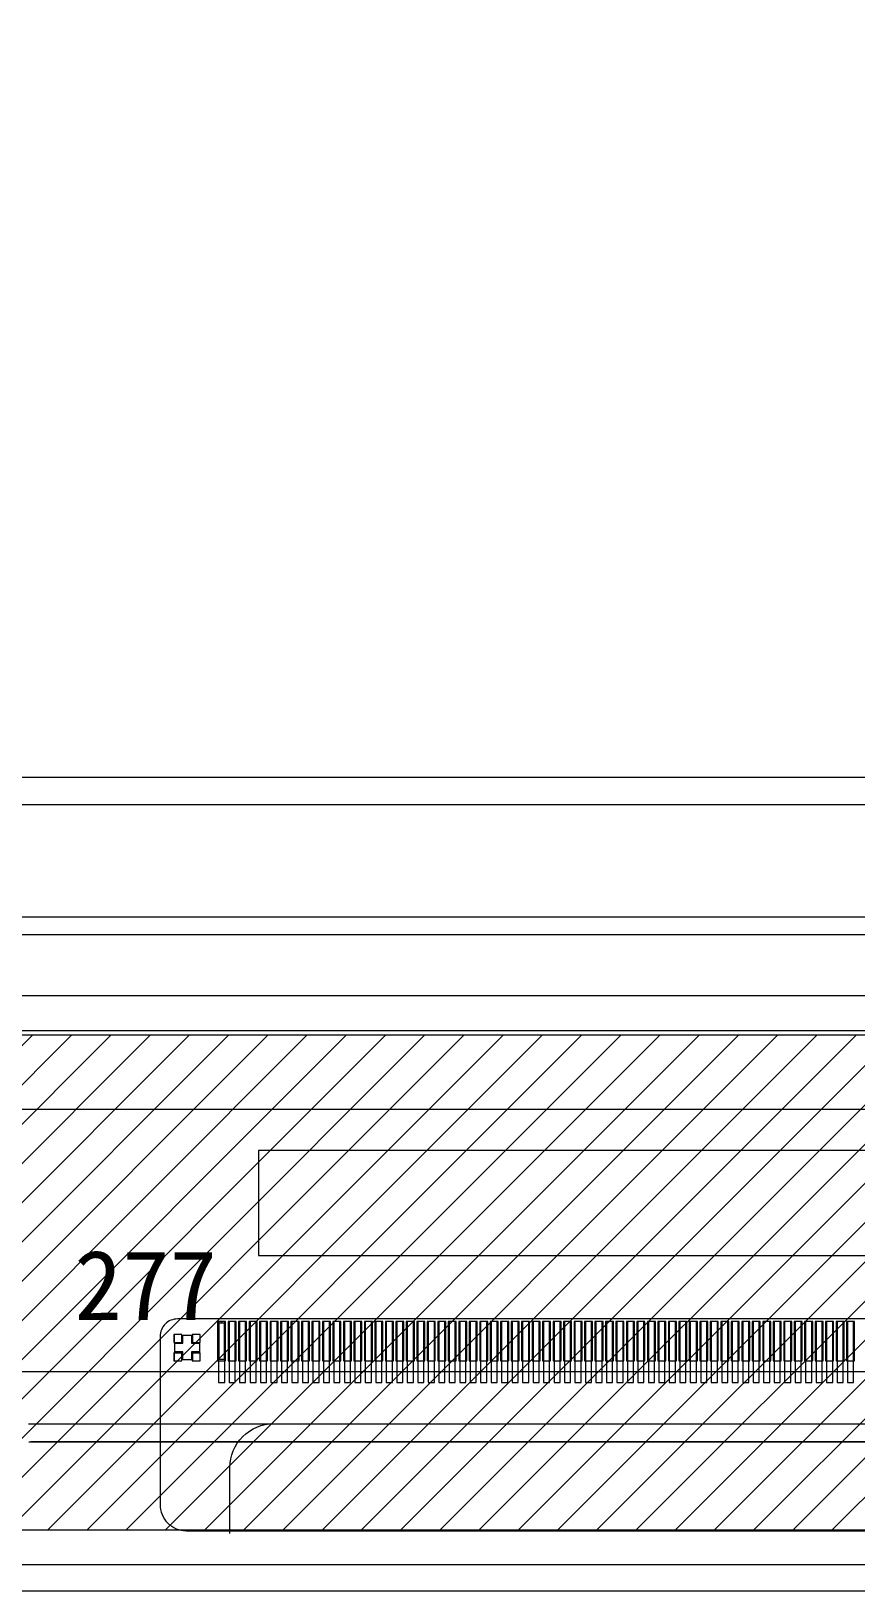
# Model space of a CAD drawing. Header units: millimetres. Extents: x 964 to 1969, y -17351 to -16641.
# Drawn here: x 1336.97 to 1346.41, y -17071.72 to -17053.87 of the extents above; entities that cross this region are included whole.
import ezdxf

# ---------------------------------------------------------------- set-up
doc = ezdxf.new("R2010")
doc.units = ezdxf.units.MM
doc.layers.get('0').update_dxf_attribs({"lineweight": 20})
for name, color, linetype, lineweight in [('aa.drawing', 8, 'Continuous', 100), ('chip_btm.drawing', 9, 'Continuous', 100), ('chip_top.drawing', 3, 'Continuous', 100), ('DIM（标注）', 3, 'Continuous', 9), ('dummy.drawing', 7, 'Continuous', 100), ('epin', 13, 'Continuous', 9), ('GE.drawing', 6, 'Continuous', 100), ('GE_MASK.drawing', 5, 'Continuous', 100), ('L245.P200', 19, 'Continuous', 100), ('胶框', 7, 'Continuous', 18)]:
    doc.layers.add(name, color=color, linetype=linetype, lineweight=lineweight)
doc.styles.add('宋体', font='')
doc.styles.get('宋体').set_extended_font_data('SimSun')

# ---------------------------------------------------------------- blocks, each defined once
blk = doc.blocks.new('afwe322323f')
at = {"color": 7}
blk.add_lwpolyline([(171.81, 1148.744), (171.81, 1049.904), (171.31, 1049.904), (171.31, 1046.904), (171.81, 1046.904), (171.81, 1024.904), (171.31, 1024.904), (171.31, 1021.904), (171.81, 1021.904), (171.81, 1002.904), (171.31, 1002.904), (171.31, 999.904), (171.81, 999.904), (171.81, 977.918), (177.49, 977.918), (177.49, 975.864), (182.49, 975.864), (182.49, 977.918), (187.49, 977.918), (187.49, 975.864), (192.49, 975.864), (192.49, 977.918), (289.29, 977.918)], dxfattribs=at)
blk.add_lwpolyline([(309.47, 1197.894), (172.31, 1197.894), (172.31, 978.618), (309.47, 978.618)], close=True, dxfattribs=at)
at = {"layer": '胶框', "lineweight": 0}
for p, q in [((172.31, 978.618), (309.47, 978.618)), ((222.121, 972.813), (259.66, 972.813))]:
    blk.add_line(p, q, dxfattribs=at)
blk = doc.blocks.new('afww2323f2f')
at = {"color": 6}
for p, q in [((1183.18, 119.591), (1145.811, 119.591)), ((1183.151, 119.391), (1145.841, 119.391))]:
    blk.add_line(p, q, dxfattribs=at)
blk = doc.blocks.new('fwe23232f')
at = {"color": 7}
blk.add_line((1060.969, 233.271), (1196.829, 233.271), dxfattribs=at)
blk = doc.blocks.new('*u919')
at = {"color": 2, "lineweight": 5}
for points in [[(-19.524, 0.098), (-19.524, 0.19), (-19.426, 0.19), (-19.426, 0.098)], [(-19.524, 0), (-19.616, 0), (-19.616, 0.098), (-19.524, 0.098)], [(-19.426, 0.098), (-19.334, 0.098), (-19.334, 0), (-19.426, 0)], [(-19.426, 0), (-19.426, -0.092), (-19.524, -0.092), (-19.524, 0)]]:
    blk.add_lwpolyline(points, dxfattribs=at)
for points in [[(-19.045, 0.349), (-19.115, 0.349), (-19.115, -0.351), (-19.045, -0.351)], [(-18.925, 0.349), (-18.995, 0.349), (-18.995, -0.351), (-18.925, -0.351)], [(-18.805, 0.349), (-18.875, 0.349), (-18.875, -0.351), (-18.805, -0.351)], [(-18.685, 0.349), (-18.755, 0.349), (-18.755, -0.351), (-18.685, -0.351)], [(-18.565, 0.349), (-18.635, 0.349), (-18.635, -0.351), (-18.565, -0.351)], [(-18.445, 0.349), (-18.515, 0.349), (-18.515, -0.351), (-18.445, -0.351)], [(-18.325, 0.349), (-18.395, 0.349), (-18.395, -0.351), (-18.325, -0.351)], [(-18.205, 0.349), (-18.275, 0.349), (-18.275, -0.351), (-18.205, -0.351)], [(-18.085, 0.349), (-18.155, 0.349), (-18.155, -0.351), (-18.085, -0.351)], [(-17.965, 0.349), (-18.035, 0.349), (-18.035, -0.351), (-17.965, -0.351)], [(-17.845, 0.349), (-17.915, 0.349), (-17.915, -0.351), (-17.845, -0.351)], [(-17.725, 0.349), (-17.795, 0.349), (-17.795, -0.351), (-17.725, -0.351)], [(-17.605, 0.349), (-17.675, 0.349), (-17.675, -0.351), (-17.605, -0.351)], [(-17.485, 0.349), (-17.555, 0.349), (-17.555, -0.351), (-17.485, -0.351)], [(-17.365, 0.349), (-17.435, 0.349), (-17.435, -0.351), (-17.365, -0.351)], [(-17.245, 0.349), (-17.315, 0.349), (-17.315, -0.351), (-17.245, -0.351)], [(-17.125, 0.349), (-17.195, 0.349), (-17.195, -0.351), (-17.125, -0.351)], [(-17.005, 0.349), (-17.075, 0.349), (-17.075, -0.351), (-17.005, -0.351)], [(-16.885, 0.349), (-16.955, 0.349), (-16.955, -0.351), (-16.885, -0.351)], [(-16.765, 0.349), (-16.835, 0.349), (-16.835, -0.351), (-16.765, -0.351)], [(-16.645, 0.349), (-16.715, 0.349), (-16.715, -0.351), (-16.645, -0.351)], [(-16.525, 0.349), (-16.595, 0.349), (-16.595, -0.351), (-16.525, -0.351)], [(-16.405, 0.349), (-16.475, 0.349), (-16.475, -0.351), (-16.405, -0.351)], [(-16.285, 0.349), (-16.355, 0.349), (-16.355, -0.351), (-16.285, -0.351)], [(-16.165, 0.349), (-16.235, 0.349), (-16.235, -0.351), (-16.165, -0.351)], [(-16.045, 0.349), (-16.115, 0.349), (-16.115, -0.351), (-16.045, -0.351)], [(-15.925, 0.349), (-15.995, 0.349), (-15.995, -0.351), (-15.925, -0.351)], [(-15.805, 0.349), (-15.875, 0.349), (-15.875, -0.351), (-15.805, -0.351)], [(-15.685, 0.349), (-15.755, 0.349), (-15.755, -0.351), (-15.685, -0.351)], [(-15.565, 0.349), (-15.635, 0.349), (-15.635, -0.351), (-15.565, -0.351)], [(-15.445, 0.349), (-15.515, 0.349), (-15.515, -0.351), (-15.445, -0.351)], [(-15.325, 0.349), (-15.395, 0.349), (-15.395, -0.351), (-15.325, -0.351)], [(-15.205, 0.349), (-15.275, 0.349), (-15.275, -0.351), (-15.205, -0.351)], [(-15.085, 0.349), (-15.155, 0.349), (-15.155, -0.351), (-15.085, -0.351)], [(-14.965, 0.349), (-15.035, 0.349), (-15.035, -0.351), (-14.965, -0.351)], [(-14.845, 0.349), (-14.915, 0.349), (-14.915, -0.351), (-14.845, -0.351)], [(-14.725, 0.349), (-14.795, 0.349), (-14.795, -0.351), (-14.725, -0.351)], [(-14.605, 0.349), (-14.675, 0.349), (-14.675, -0.351), (-14.605, -0.351)], [(-14.485, 0.349), (-14.555, 0.349), (-14.555, -0.351), (-14.485, -0.351)], [(-14.365, 0.349), (-14.435, 0.349), (-14.435, -0.351), (-14.365, -0.351)], [(-14.245, 0.349), (-14.315, 0.349), (-14.315, -0.351), (-14.245, -0.351)], [(-14.125, 0.349), (-14.195, 0.349), (-14.195, -0.351), (-14.125, -0.351)], [(-14.005, 0.349), (-14.075, 0.349), (-14.075, -0.351), (-14.005, -0.351)], [(-13.885, 0.349), (-13.955, 0.349), (-13.955, -0.351), (-13.885, -0.351)], [(-13.765, 0.349), (-13.835, 0.349), (-13.835, -0.351), (-13.765, -0.351)], [(-13.645, 0.349), (-13.715, 0.349), (-13.715, -0.351), (-13.645, -0.351)], [(-13.525, 0.349), (-13.595, 0.349), (-13.595, -0.351), (-13.525, -0.351)], [(-13.405, 0.349), (-13.475, 0.349), (-13.475, -0.351), (-13.405, -0.351)], [(-13.285, 0.349), (-13.355, 0.349), (-13.355, -0.351), (-13.285, -0.351)], [(-13.165, 0.349), (-13.235, 0.349), (-13.235, -0.351), (-13.165, -0.351)], [(-13.045, 0.349), (-13.115, 0.349), (-13.115, -0.351), (-13.045, -0.351)], [(-12.925, 0.349), (-12.995, 0.349), (-12.995, -0.351), (-12.925, -0.351)], [(-12.805, 0.349), (-12.875, 0.349), (-12.875, -0.351), (-12.805, -0.351)], [(-12.685, 0.349), (-12.755, 0.349), (-12.755, -0.351), (-12.685, -0.351)], [(-12.565, 0.349), (-12.635, 0.349), (-12.635, -0.351), (-12.565, -0.351)], [(-12.445, 0.349), (-12.515, 0.349), (-12.515, -0.351), (-12.445, -0.351)], [(-12.325, 0.349), (-12.395, 0.349), (-12.395, -0.351), (-12.325, -0.351)], [(-12.205, 0.349), (-12.275, 0.349), (-12.275, -0.351), (-12.205, -0.351)], [(-12.085, 0.349), (-12.155, 0.349), (-12.155, -0.351), (-12.085, -0.351)], [(-11.965, 0.349), (-12.035, 0.349), (-12.035, -0.351), (-11.965, -0.351)], [(-11.845, 0.349), (-11.915, 0.349), (-11.915, -0.351), (-11.845, -0.351)]]:
    blk.add_lwpolyline(points, close=True, dxfattribs=at)

msp = doc.modelspace()

# ---------------------------------------------------------------- hatches: boundary and pattern name
at = {"lineweight": 5}
h = msp.add_hatch(dxfattribs=at)
h.set_pattern_fill('ANSI31', color=5, scale=0.1)
h.set_pattern_definition([(45, (-476.60505, -815.6198), (-0.224506403, 0.224506403), [])])
h.paths.add_polyline_path([(1425.893, -16843.234), (1285.533, -16843.234), (1285.533, -17070.194), (1319.751, -17070.194), (1320.586, -17071.029), (1372.837, -17071.029), (1373.672, -17070.194), (1425.893, -17070.194)])
h.paths.add_polyline_path([(1287.163, -17065.364), (1287.163, -16844.864), (1424.263, -16844.864), (1424.263, -17065.364)], flags=16)

# ---------------------------------------------------------------- linework, layer by layer
at = {"color": 8}
msp.add_lwpolyline([(1286.713, -17071.722), (1424.713, -17071.722, 0.414214), (1429.713, -17066.722), (1429.713, -16841.522, 0.414214), (1424.713, -16836.522), (1286.713, -16836.522, 0.414214), (1281.713, -16841.522), (1281.713, -17066.722, 0.414214)], format="xyb", close=True, dxfattribs=at)
at = {"color": 7, "true_color": 0xffffff}
msp.add_lwpolyline([(1429.413, -16842.852), (1429.413, -16841.522, 0.414214), (1424.713, -16836.822), (1286.713, -16836.822, 0.414214), (1282.013, -16841.522), (1282.013, -17066.722, 0.414214), (1286.713, -17071.422), (1424.713, -17071.422, 0.414214), (1429.413, -17066.722), (1429.413, -16848.852, -0.414214), (1429.913, -16848.352), (1433.913, -16848.352, 0.414214), (1434.413, -16847.852), (1434.413, -16843.852, 0.414214), (1433.913, -16843.352), (1429.913, -16843.352, -0.414214)], format="xyb", close=True, dxfattribs=at)
at = {"color": 5, "lineweight": 5}
msp.add_lwpolyline([(1319.751, -17070.194), (1285.533, -17070.194), (1285.533, -16843.234), (1425.893, -16843.234), (1425.893, -17070.194), (1373.672, -17070.194), (1372.837, -17071.029), (1320.586, -17071.029), (1319.751, -17070.194)], dxfattribs=at)
msp.add_lwpolyline([(1287.163, -16844.864), (1424.263, -16844.864), (1424.263, -17065.364), (1287.163, -17065.364)], close=True, dxfattribs=at)
at = {"color": 2, "lineweight": 5}
msp.add_lwpolyline([(1287.213, -16844.914), (1424.213, -16844.914), (1424.213, -17065.314), (1287.213, -17065.314)], close=True, dxfattribs=at)
at = {"color": 251, "true_color": 0x636466}
msp.add_lwpolyline([(1287.713, -17062.722), (1423.713, -17062.722), (1423.713, -16845.522), (1287.713, -16845.522)], close=True, dxfattribs=at)
at = {"color": 30, "lineweight": 5}
msp.add_lwpolyline([(1338.748, -17071.034), (1372.678, -17071.034, 0.414214), (1372.978, -17070.734), (1372.978, -17068.81, 0.414214), (1372.778, -17068.61), (1338.648, -17068.61, 0.414214), (1338.448, -17068.81), (1338.448, -17070.734, 0.414214)], format="xyb", close=True, dxfattribs=at)
at = {"layer": 'aa.drawing', "color": 1, "linetype": 'Continuous', "lineweight": 5}
msp.add_lwpolyline([(1288.033, -17062.41), (1423.393, -17062.41), (1423.393, -16845.834), (1288.033, -16845.834)], close=True, dxfattribs=at)
at = {"layer": 'chip_btm.drawing', "color": 4, "linetype": 'Continuous', "lineweight": 5}
msp.add_lwpolyline([(1286.233, -17069.21), (1425.193, -17069.21), (1425.193, -16844.034), (1286.233, -16844.034)], close=True, dxfattribs=at)
at = {"layer": 'chip_top.drawing', "color": 125, "linetype": 'Continuous', "lineweight": 5}
msp.add_lwpolyline([(1286.233, -17066.21), (1425.193, -17066.21), (1425.193, -16844.034), (1286.233, -16844.034)], close=True, dxfattribs=at)
msp.add_lwpolyline([(1286.233, -17066.21), (1425.193, -17066.21), (1425.193, -16844.034), (1286.233, -16844.034)], close=True, dxfattribs=at)
at = {"layer": 'chip_top.drawing', "color": 4, "linetype": 'Continuous', "lineweight": 5}
msp.add_lwpolyline([(1286.233, -17066.21), (1425.193, -17066.21), (1425.193, -16844.034), (1286.233, -16844.034)], close=True, dxfattribs=at)
at = {"layer": 'dummy.drawing', "color": 2, "linetype": 'Continuous', "lineweight": 5}
for points in [[(1339.228, -17069.09), (1339.318, -17069.09), (1339.318, -17068.64), (1339.228, -17068.64)], [(1339.348, -17069.09), (1339.438, -17069.09), (1339.438, -17068.64), (1339.348, -17068.64)], [(1339.468, -17069.09), (1339.558, -17069.09), (1339.558, -17068.64), (1339.468, -17068.64)], [(1339.588, -17069.09), (1339.678, -17069.09), (1339.678, -17068.64), (1339.588, -17068.64)], [(1339.708, -17069.09), (1339.798, -17069.09), (1339.798, -17068.64), (1339.708, -17068.64)], [(1339.828, -17069.09), (1339.918, -17069.09), (1339.918, -17068.64), (1339.828, -17068.64)], [(1339.948, -17069.09), (1340.038, -17069.09), (1340.038, -17068.64), (1339.948, -17068.64)], [(1340.068, -17069.09), (1340.158, -17069.09), (1340.158, -17068.64), (1340.068, -17068.64)], [(1340.188, -17069.09), (1340.278, -17069.09), (1340.278, -17068.64), (1340.188, -17068.64)], [(1340.308, -17069.09), (1340.398, -17069.09), (1340.398, -17068.64), (1340.308, -17068.64)], [(1340.428, -17069.09), (1340.518, -17069.09), (1340.518, -17068.64), (1340.428, -17068.64)], [(1340.548, -17069.09), (1340.638, -17069.09), (1340.638, -17068.64), (1340.548, -17068.64)], [(1340.668, -17069.09), (1340.758, -17069.09), (1340.758, -17068.64), (1340.668, -17068.64)], [(1340.788, -17069.09), (1340.878, -17069.09), (1340.878, -17068.64), (1340.788, -17068.64)], [(1340.908, -17069.09), (1340.998, -17069.09), (1340.998, -17068.64), (1340.908, -17068.64)], [(1341.028, -17069.09), (1341.118, -17069.09), (1341.118, -17068.64), (1341.028, -17068.64)], [(1341.148, -17069.09), (1341.238, -17069.09), (1341.238, -17068.64), (1341.148, -17068.64)], [(1341.268, -17069.09), (1341.358, -17069.09), (1341.358, -17068.64), (1341.268, -17068.64)], [(1341.388, -17069.09), (1341.478, -17069.09), (1341.478, -17068.64), (1341.388, -17068.64)], [(1341.508, -17069.09), (1341.598, -17069.09), (1341.598, -17068.64), (1341.508, -17068.64)], [(1341.628, -17069.09), (1341.718, -17069.09), (1341.718, -17068.64), (1341.628, -17068.64)], [(1341.748, -17069.09), (1341.838, -17069.09), (1341.838, -17068.64), (1341.748, -17068.64)], [(1341.868, -17069.09), (1341.958, -17069.09), (1341.958, -17068.64), (1341.868, -17068.64)], [(1341.988, -17069.09), (1342.078, -17069.09), (1342.078, -17068.64), (1341.988, -17068.64)], [(1342.108, -17069.09), (1342.198, -17069.09), (1342.198, -17068.64), (1342.108, -17068.64)], [(1342.228, -17069.09), (1342.318, -17069.09), (1342.318, -17068.64), (1342.228, -17068.64)], [(1342.348, -17069.09), (1342.438, -17069.09), (1342.438, -17068.64), (1342.348, -17068.64)], [(1342.468, -17069.09), (1342.558, -17069.09), (1342.558, -17068.64), (1342.468, -17068.64)], [(1342.588, -17069.09), (1342.678, -17069.09), (1342.678, -17068.64), (1342.588, -17068.64)], [(1342.708, -17069.09), (1342.798, -17069.09), (1342.798, -17068.64), (1342.708, -17068.64)], [(1342.828, -17069.09), (1342.918, -17069.09), (1342.918, -17068.64), (1342.828, -17068.64)], [(1342.948, -17069.09), (1343.038, -17069.09), (1343.038, -17068.64), (1342.948, -17068.64)], [(1343.068, -17069.09), (1343.158, -17069.09), (1343.158, -17068.64), (1343.068, -17068.64)], [(1343.188, -17069.09), (1343.278, -17069.09), (1343.278, -17068.64), (1343.188, -17068.64)], [(1343.308, -17069.09), (1343.398, -17069.09), (1343.398, -17068.64), (1343.308, -17068.64)], [(1343.428, -17069.09), (1343.518, -17069.09), (1343.518, -17068.64), (1343.428, -17068.64)], [(1343.548, -17069.09), (1343.638, -17069.09), (1343.638, -17068.64), (1343.548, -17068.64)], [(1343.668, -17069.09), (1343.758, -17069.09), (1343.758, -17068.64), (1343.668, -17068.64)], [(1343.788, -17069.09), (1343.878, -17069.09), (1343.878, -17068.64), (1343.788, -17068.64)], [(1343.908, -17069.09), (1343.998, -17069.09), (1343.998, -17068.64), (1343.908, -17068.64)], [(1344.028, -17069.09), (1344.118, -17069.09), (1344.118, -17068.64), (1344.028, -17068.64)], [(1344.148, -17069.09), (1344.238, -17069.09), (1344.238, -17068.64), (1344.148, -17068.64)], [(1344.268, -17069.09), (1344.358, -17069.09), (1344.358, -17068.64), (1344.268, -17068.64)], [(1344.388, -17069.09), (1344.478, -17069.09), (1344.478, -17068.64), (1344.388, -17068.64)], [(1344.508, -17069.09), (1344.598, -17069.09), (1344.598, -17068.64), (1344.508, -17068.64)], [(1344.628, -17069.09), (1344.718, -17069.09), (1344.718, -17068.64), (1344.628, -17068.64)], [(1344.748, -17069.09), (1344.838, -17069.09), (1344.838, -17068.64), (1344.748, -17068.64)], [(1344.868, -17069.09), (1344.958, -17069.09), (1344.958, -17068.64), (1344.868, -17068.64)], [(1344.988, -17069.09), (1345.078, -17069.09), (1345.078, -17068.64), (1344.988, -17068.64)], [(1345.108, -17069.09), (1345.198, -17069.09), (1345.198, -17068.64), (1345.108, -17068.64)], [(1345.228, -17069.09), (1345.318, -17069.09), (1345.318, -17068.64), (1345.228, -17068.64)], [(1345.348, -17069.09), (1345.438, -17069.09), (1345.438, -17068.64), (1345.348, -17068.64)], [(1345.468, -17069.09), (1345.558, -17069.09), (1345.558, -17068.64), (1345.468, -17068.64)], [(1345.588, -17069.09), (1345.678, -17069.09), (1345.678, -17068.64), (1345.588, -17068.64)], [(1345.708, -17069.09), (1345.798, -17069.09), (1345.798, -17068.64), (1345.708, -17068.64)], [(1345.828, -17069.09), (1345.918, -17069.09), (1345.918, -17068.64), (1345.828, -17068.64)], [(1345.948, -17069.09), (1346.038, -17069.09), (1346.038, -17068.64), (1345.948, -17068.64)], [(1346.068, -17069.09), (1346.158, -17069.09), (1346.158, -17068.64), (1346.068, -17068.64)], [(1346.188, -17069.09), (1346.278, -17069.09), (1346.278, -17068.64), (1346.188, -17068.64)], [(1346.308, -17069.09), (1346.398, -17069.09), (1346.398, -17068.64), (1346.308, -17068.64)]]:
    msp.add_lwpolyline(points, close=True, dxfattribs=at)
at = {"layer": 'epin', "color": 3, "lineweight": 5}
msp.add_lwpolyline([(1339.248, -17071.064), (1339.248, -17070.31, -0.414214), (1339.748, -17069.81), (1371.678, -17069.81, -0.414214), (1372.178, -17070.31), (1372.178, -17071.034)], format="xyb", dxfattribs=at)
at = {"layer": 'GE.drawing', "color": 2, "linetype": 'Continuous', "lineweight": 5}
for points in [[(1339.108, -17069.088), (1339.11, -17069.09), (1339.196, -17069.09), (1339.198, -17069.088), (1339.198, -17068.642), (1339.196, -17068.64), (1339.151, -17068.64), (1339.151, -17068.654), (1339.182, -17068.654), (1339.184, -17068.656), (1339.184, -17069.074), (1339.182, -17069.076), (1339.124, -17069.076), (1339.122, -17069.074), (1339.122, -17068.656), (1339.124, -17068.654), (1339.151, -17068.654), (1339.151, -17068.64), (1339.11, -17068.64), (1339.108, -17068.642)], [(1339.316, -17069.09), (1339.318, -17069.088), (1339.318, -17068.642), (1339.316, -17068.64), (1339.23, -17068.64), (1339.228, -17068.642), (1339.228, -17069.088), (1339.23, -17069.09)], [(1339.436, -17069.09), (1339.438, -17069.088), (1339.438, -17068.642), (1339.436, -17068.64), (1339.35, -17068.64), (1339.348, -17068.642), (1339.348, -17069.088), (1339.35, -17069.09)], [(1339.556, -17069.09), (1339.558, -17069.088), (1339.558, -17068.642), (1339.556, -17068.64), (1339.47, -17068.64), (1339.468, -17068.642), (1339.468, -17069.088), (1339.47, -17069.09)], [(1339.676, -17069.09), (1339.678, -17069.088), (1339.678, -17068.642), (1339.676, -17068.64), (1339.59, -17068.64), (1339.588, -17068.642), (1339.588, -17069.088), (1339.59, -17069.09)], [(1339.796, -17069.09), (1339.798, -17069.088), (1339.798, -17068.642), (1339.796, -17068.64), (1339.71, -17068.64), (1339.708, -17068.642), (1339.708, -17069.088), (1339.71, -17069.09)], [(1339.916, -17069.09), (1339.918, -17069.088), (1339.918, -17068.642), (1339.916, -17068.64), (1339.83, -17068.64), (1339.828, -17068.642), (1339.828, -17069.088), (1339.83, -17069.09)], [(1340.036, -17069.09), (1340.038, -17069.088), (1340.038, -17068.642), (1340.036, -17068.64), (1339.95, -17068.64), (1339.948, -17068.642), (1339.948, -17069.088), (1339.95, -17069.09)], [(1340.156, -17069.09), (1340.158, -17069.088), (1340.158, -17068.642), (1340.156, -17068.64), (1340.07, -17068.64), (1340.068, -17068.642), (1340.068, -17069.088), (1340.07, -17069.09)], [(1340.276, -17069.09), (1340.278, -17069.088), (1340.278, -17068.642), (1340.276, -17068.64), (1340.19, -17068.64), (1340.188, -17068.642), (1340.188, -17069.088), (1340.19, -17069.09)], [(1340.396, -17069.09), (1340.398, -17069.088), (1340.398, -17068.642), (1340.396, -17068.64), (1340.31, -17068.64), (1340.308, -17068.642), (1340.308, -17069.088), (1340.31, -17069.09)], [(1340.516, -17069.09), (1340.518, -17069.088), (1340.518, -17068.642), (1340.516, -17068.64), (1340.43, -17068.64), (1340.428, -17068.642), (1340.428, -17069.088), (1340.43, -17069.09)], [(1340.636, -17069.09), (1340.638, -17069.088), (1340.638, -17068.642), (1340.636, -17068.64), (1340.55, -17068.64), (1340.548, -17068.642), (1340.548, -17069.088), (1340.55, -17069.09)], [(1340.756, -17069.09), (1340.758, -17069.088), (1340.758, -17068.642), (1340.756, -17068.64), (1340.67, -17068.64), (1340.668, -17068.642), (1340.668, -17069.088), (1340.67, -17069.09)], [(1340.876, -17069.09), (1340.878, -17069.088), (1340.878, -17068.642), (1340.876, -17068.64), (1340.79, -17068.64), (1340.788, -17068.642), (1340.788, -17069.088), (1340.79, -17069.09)], [(1340.996, -17069.09), (1340.998, -17069.088), (1340.998, -17068.642), (1340.996, -17068.64), (1340.91, -17068.64), (1340.908, -17068.642), (1340.908, -17069.088), (1340.91, -17069.09)], [(1341.116, -17069.09), (1341.118, -17069.088), (1341.118, -17068.642), (1341.116, -17068.64), (1341.03, -17068.64), (1341.028, -17068.642), (1341.028, -17069.088), (1341.03, -17069.09)], [(1341.236, -17069.09), (1341.238, -17069.088), (1341.238, -17068.642), (1341.236, -17068.64), (1341.15, -17068.64), (1341.148, -17068.642), (1341.148, -17069.088), (1341.15, -17069.09)], [(1341.356, -17069.09), (1341.358, -17069.088), (1341.358, -17068.642), (1341.356, -17068.64), (1341.27, -17068.64), (1341.268, -17068.642), (1341.268, -17069.088), (1341.27, -17069.09)], [(1341.476, -17069.09), (1341.478, -17069.088), (1341.478, -17068.642), (1341.476, -17068.64), (1341.39, -17068.64), (1341.388, -17068.642), (1341.388, -17069.088), (1341.39, -17069.09)], [(1341.596, -17069.09), (1341.598, -17069.088), (1341.598, -17068.642), (1341.596, -17068.64), (1341.51, -17068.64), (1341.508, -17068.642), (1341.508, -17069.088), (1341.51, -17069.09)], [(1341.716, -17069.09), (1341.718, -17069.088), (1341.718, -17068.642), (1341.716, -17068.64), (1341.63, -17068.64), (1341.628, -17068.642), (1341.628, -17069.088), (1341.63, -17069.09)], [(1341.836, -17069.09), (1341.838, -17069.088), (1341.838, -17068.642), (1341.836, -17068.64), (1341.75, -17068.64), (1341.748, -17068.642), (1341.748, -17069.088), (1341.75, -17069.09)], [(1341.956, -17069.09), (1341.958, -17069.088), (1341.958, -17068.642), (1341.956, -17068.64), (1341.87, -17068.64), (1341.868, -17068.642), (1341.868, -17069.088), (1341.87, -17069.09)], [(1342.076, -17069.09), (1342.078, -17069.088), (1342.078, -17068.642), (1342.076, -17068.64), (1341.99, -17068.64), (1341.988, -17068.642), (1341.988, -17069.088), (1341.99, -17069.09)], [(1342.196, -17069.09), (1342.198, -17069.088), (1342.198, -17068.642), (1342.196, -17068.64), (1342.11, -17068.64), (1342.108, -17068.642), (1342.108, -17069.088), (1342.11, -17069.09)], [(1342.316, -17069.09), (1342.318, -17069.088), (1342.318, -17068.642), (1342.316, -17068.64), (1342.23, -17068.64), (1342.228, -17068.642), (1342.228, -17069.088), (1342.23, -17069.09)], [(1342.436, -17069.09), (1342.438, -17069.088), (1342.438, -17068.642), (1342.436, -17068.64), (1342.35, -17068.64), (1342.348, -17068.642), (1342.348, -17069.088), (1342.35, -17069.09)], [(1342.556, -17069.09), (1342.558, -17069.088), (1342.558, -17068.642), (1342.556, -17068.64), (1342.47, -17068.64), (1342.468, -17068.642), (1342.468, -17069.088), (1342.47, -17069.09)], [(1342.676, -17069.09), (1342.678, -17069.088), (1342.678, -17068.642), (1342.676, -17068.64), (1342.59, -17068.64), (1342.588, -17068.642), (1342.588, -17069.088), (1342.59, -17069.09)], [(1342.796, -17069.09), (1342.798, -17069.088), (1342.798, -17068.642), (1342.796, -17068.64), (1342.71, -17068.64), (1342.708, -17068.642), (1342.708, -17069.088), (1342.71, -17069.09)], [(1342.916, -17069.09), (1342.918, -17069.088), (1342.918, -17068.642), (1342.916, -17068.64), (1342.83, -17068.64), (1342.828, -17068.642), (1342.828, -17069.088), (1342.83, -17069.09)], [(1343.036, -17069.09), (1343.038, -17069.088), (1343.038, -17068.642), (1343.036, -17068.64), (1342.95, -17068.64), (1342.948, -17068.642), (1342.948, -17069.088), (1342.95, -17069.09)], [(1343.156, -17069.09), (1343.158, -17069.088), (1343.158, -17068.642), (1343.156, -17068.64), (1343.07, -17068.64), (1343.068, -17068.642), (1343.068, -17069.088), (1343.07, -17069.09)], [(1343.276, -17069.09), (1343.278, -17069.088), (1343.278, -17068.642), (1343.276, -17068.64), (1343.19, -17068.64), (1343.188, -17068.642), (1343.188, -17069.088), (1343.19, -17069.09)], [(1343.396, -17069.09), (1343.398, -17069.088), (1343.398, -17068.642), (1343.396, -17068.64), (1343.31, -17068.64), (1343.308, -17068.642), (1343.308, -17069.088), (1343.31, -17069.09)], [(1343.516, -17069.09), (1343.518, -17069.088), (1343.518, -17068.642), (1343.516, -17068.64), (1343.43, -17068.64), (1343.428, -17068.642), (1343.428, -17069.088), (1343.43, -17069.09)], [(1343.636, -17069.09), (1343.638, -17069.088), (1343.638, -17068.642), (1343.636, -17068.64), (1343.55, -17068.64), (1343.548, -17068.642), (1343.548, -17069.088), (1343.55, -17069.09)], [(1343.756, -17069.09), (1343.758, -17069.088), (1343.758, -17068.642), (1343.756, -17068.64), (1343.67, -17068.64), (1343.668, -17068.642), (1343.668, -17069.088), (1343.67, -17069.09)], [(1343.876, -17069.09), (1343.878, -17069.088), (1343.878, -17068.642), (1343.876, -17068.64), (1343.79, -17068.64), (1343.788, -17068.642), (1343.788, -17069.088), (1343.79, -17069.09)], [(1343.996, -17069.09), (1343.998, -17069.088), (1343.998, -17068.642), (1343.996, -17068.64), (1343.91, -17068.64), (1343.908, -17068.642), (1343.908, -17069.088), (1343.91, -17069.09)], [(1344.116, -17069.09), (1344.118, -17069.088), (1344.118, -17068.642), (1344.116, -17068.64), (1344.03, -17068.64), (1344.028, -17068.642), (1344.028, -17069.088), (1344.03, -17069.09)], [(1344.236, -17069.09), (1344.238, -17069.088), (1344.238, -17068.642), (1344.236, -17068.64), (1344.15, -17068.64), (1344.148, -17068.642), (1344.148, -17069.088), (1344.15, -17069.09)], [(1344.356, -17069.09), (1344.358, -17069.088), (1344.358, -17068.642), (1344.356, -17068.64), (1344.27, -17068.64), (1344.268, -17068.642), (1344.268, -17069.088), (1344.27, -17069.09)], [(1344.476, -17069.09), (1344.478, -17069.088), (1344.478, -17068.642), (1344.476, -17068.64), (1344.39, -17068.64), (1344.388, -17068.642), (1344.388, -17069.088), (1344.39, -17069.09)], [(1344.596, -17069.09), (1344.598, -17069.088), (1344.598, -17068.642), (1344.596, -17068.64), (1344.51, -17068.64), (1344.508, -17068.642), (1344.508, -17069.088), (1344.51, -17069.09)], [(1344.716, -17069.09), (1344.718, -17069.088), (1344.718, -17068.642), (1344.716, -17068.64), (1344.63, -17068.64), (1344.628, -17068.642), (1344.628, -17069.088), (1344.63, -17069.09)], [(1344.836, -17069.09), (1344.838, -17069.088), (1344.838, -17068.642), (1344.836, -17068.64), (1344.75, -17068.64), (1344.748, -17068.642), (1344.748, -17069.088), (1344.75, -17069.09)], [(1344.956, -17069.09), (1344.958, -17069.088), (1344.958, -17068.642), (1344.956, -17068.64), (1344.87, -17068.64), (1344.868, -17068.642), (1344.868, -17069.088), (1344.87, -17069.09)], [(1345.076, -17069.09), (1345.078, -17069.088), (1345.078, -17068.642), (1345.076, -17068.64), (1344.99, -17068.64), (1344.988, -17068.642), (1344.988, -17069.088), (1344.99, -17069.09)], [(1345.196, -17069.09), (1345.198, -17069.088), (1345.198, -17068.642), (1345.196, -17068.64), (1345.11, -17068.64), (1345.108, -17068.642), (1345.108, -17069.088), (1345.11, -17069.09)], [(1345.316, -17069.09), (1345.318, -17069.088), (1345.318, -17068.642), (1345.316, -17068.64), (1345.23, -17068.64), (1345.228, -17068.642), (1345.228, -17069.088), (1345.23, -17069.09)], [(1345.436, -17069.09), (1345.438, -17069.088), (1345.438, -17068.642), (1345.436, -17068.64), (1345.35, -17068.64), (1345.348, -17068.642), (1345.348, -17069.088), (1345.35, -17069.09)], [(1345.556, -17069.09), (1345.558, -17069.088), (1345.558, -17068.642), (1345.556, -17068.64), (1345.47, -17068.64), (1345.468, -17068.642), (1345.468, -17069.088), (1345.47, -17069.09)], [(1345.676, -17069.09), (1345.678, -17069.088), (1345.678, -17068.642), (1345.676, -17068.64), (1345.59, -17068.64), (1345.588, -17068.642), (1345.588, -17069.088), (1345.59, -17069.09)], [(1345.796, -17069.09), (1345.798, -17069.088), (1345.798, -17068.642), (1345.796, -17068.64), (1345.71, -17068.64), (1345.708, -17068.642), (1345.708, -17069.088), (1345.71, -17069.09)], [(1345.916, -17069.09), (1345.918, -17069.088), (1345.918, -17068.642), (1345.916, -17068.64), (1345.83, -17068.64), (1345.828, -17068.642), (1345.828, -17069.088), (1345.83, -17069.09)], [(1346.036, -17069.09), (1346.038, -17069.088), (1346.038, -17068.642), (1346.036, -17068.64), (1345.95, -17068.64), (1345.948, -17068.642), (1345.948, -17069.088), (1345.95, -17069.09)], [(1346.156, -17069.09), (1346.158, -17069.088), (1346.158, -17068.642), (1346.156, -17068.64), (1346.07, -17068.64), (1346.068, -17068.642), (1346.068, -17069.088), (1346.07, -17069.09)], [(1346.276, -17069.09), (1346.278, -17069.088), (1346.278, -17068.642), (1346.276, -17068.64), (1346.19, -17068.64), (1346.188, -17068.642), (1346.188, -17069.088), (1346.19, -17069.09)], [(1346.396, -17069.09), (1346.398, -17069.088), (1346.398, -17068.642), (1346.396, -17068.64), (1346.31, -17068.64), (1346.308, -17068.642), (1346.308, -17069.088), (1346.31, -17069.09)], [(1338.608, -17068.88), (1338.698, -17068.88), (1338.698, -17068.79), (1338.608, -17068.79)], [(1338.818, -17068.88), (1338.908, -17068.88), (1338.908, -17068.79), (1338.818, -17068.79)], [(1338.608, -17069.09), (1338.698, -17069.09), (1338.698, -17069), (1338.608, -17069)], [(1338.818, -17069.09), (1338.908, -17069.09), (1338.908, -17069), (1338.818, -17069)]]:
    msp.add_lwpolyline(points, close=True, dxfattribs=at)
at = {"layer": 'GE_MASK.drawing', "color": 2, "linetype": 'Continuous', "lineweight": 5}
for points in [[(1339.107, -17069.088), (1339.109, -17069.091), (1339.196, -17069.091), (1339.199, -17069.088), (1339.199, -17068.641), (1339.196, -17068.639), (1339.153, -17068.639), (1339.153, -17068.655), (1339.181, -17068.655), (1339.183, -17068.656), (1339.183, -17069.073), (1339.181, -17069.075), (1339.124, -17069.075), (1339.123, -17069.073), (1339.123, -17068.656), (1339.124, -17068.655), (1339.153, -17068.655), (1339.153, -17068.639), (1339.109, -17068.639), (1339.107, -17068.641)], [(1339.316, -17068.639), (1339.229, -17068.639), (1339.227, -17068.641), (1339.227, -17069.088), (1339.229, -17069.091), (1339.316, -17069.091), (1339.319, -17069.088), (1339.319, -17068.641)], [(1339.436, -17068.639), (1339.349, -17068.639), (1339.347, -17068.641), (1339.347, -17069.088), (1339.349, -17069.091), (1339.436, -17069.091), (1339.439, -17069.088), (1339.439, -17068.641)], [(1339.556, -17068.639), (1339.469, -17068.639), (1339.467, -17068.641), (1339.467, -17069.088), (1339.469, -17069.091), (1339.556, -17069.091), (1339.559, -17069.088), (1339.559, -17068.641)], [(1339.676, -17068.639), (1339.589, -17068.639), (1339.587, -17068.641), (1339.587, -17069.088), (1339.589, -17069.091), (1339.676, -17069.091), (1339.679, -17069.088), (1339.679, -17068.641)], [(1339.796, -17068.639), (1339.709, -17068.639), (1339.707, -17068.641), (1339.707, -17069.088), (1339.709, -17069.091), (1339.796, -17069.091), (1339.799, -17069.088), (1339.799, -17068.641)], [(1339.916, -17068.639), (1339.829, -17068.639), (1339.827, -17068.641), (1339.827, -17069.088), (1339.829, -17069.091), (1339.916, -17069.091), (1339.919, -17069.088), (1339.919, -17068.641)], [(1340.036, -17068.639), (1339.949, -17068.639), (1339.947, -17068.641), (1339.947, -17069.088), (1339.949, -17069.091), (1340.036, -17069.091), (1340.039, -17069.088), (1340.039, -17068.641)], [(1340.156, -17068.639), (1340.069, -17068.639), (1340.067, -17068.641), (1340.067, -17069.088), (1340.069, -17069.091), (1340.156, -17069.091), (1340.159, -17069.088), (1340.159, -17068.641)], [(1340.276, -17068.639), (1340.189, -17068.639), (1340.187, -17068.641), (1340.187, -17069.088), (1340.189, -17069.091), (1340.276, -17069.091), (1340.279, -17069.088), (1340.279, -17068.641)], [(1340.396, -17068.639), (1340.309, -17068.639), (1340.307, -17068.641), (1340.307, -17069.088), (1340.309, -17069.091), (1340.396, -17069.091), (1340.399, -17069.088), (1340.399, -17068.641)], [(1340.516, -17068.639), (1340.429, -17068.639), (1340.427, -17068.641), (1340.427, -17069.088), (1340.429, -17069.091), (1340.516, -17069.091), (1340.519, -17069.088), (1340.519, -17068.641)], [(1340.636, -17068.639), (1340.549, -17068.639), (1340.547, -17068.641), (1340.547, -17069.088), (1340.549, -17069.091), (1340.636, -17069.091), (1340.639, -17069.088), (1340.639, -17068.641)], [(1340.756, -17068.639), (1340.669, -17068.639), (1340.667, -17068.641), (1340.667, -17069.088), (1340.669, -17069.091), (1340.756, -17069.091), (1340.759, -17069.088), (1340.759, -17068.641)], [(1340.876, -17068.639), (1340.789, -17068.639), (1340.787, -17068.641), (1340.787, -17069.088), (1340.789, -17069.091), (1340.876, -17069.091), (1340.879, -17069.088), (1340.879, -17068.641)], [(1340.996, -17068.639), (1340.909, -17068.639), (1340.907, -17068.641), (1340.907, -17069.088), (1340.909, -17069.091), (1340.996, -17069.091), (1340.999, -17069.088), (1340.999, -17068.641)], [(1341.116, -17068.639), (1341.029, -17068.639), (1341.027, -17068.641), (1341.027, -17069.088), (1341.029, -17069.091), (1341.116, -17069.091), (1341.119, -17069.088), (1341.119, -17068.641)], [(1341.236, -17068.639), (1341.149, -17068.639), (1341.147, -17068.641), (1341.147, -17069.088), (1341.149, -17069.091), (1341.236, -17069.091), (1341.239, -17069.088), (1341.239, -17068.641)], [(1341.356, -17068.639), (1341.269, -17068.639), (1341.267, -17068.641), (1341.267, -17069.088), (1341.269, -17069.091), (1341.356, -17069.091), (1341.359, -17069.088), (1341.359, -17068.641)], [(1341.476, -17068.639), (1341.389, -17068.639), (1341.387, -17068.641), (1341.387, -17069.088), (1341.389, -17069.091), (1341.476, -17069.091), (1341.479, -17069.088), (1341.479, -17068.641)], [(1341.596, -17068.639), (1341.509, -17068.639), (1341.507, -17068.641), (1341.507, -17069.088), (1341.509, -17069.091), (1341.596, -17069.091), (1341.599, -17069.088), (1341.599, -17068.641)], [(1341.716, -17068.639), (1341.629, -17068.639), (1341.627, -17068.641), (1341.627, -17069.088), (1341.629, -17069.091), (1341.716, -17069.091), (1341.719, -17069.088), (1341.719, -17068.641)], [(1341.836, -17068.639), (1341.749, -17068.639), (1341.747, -17068.641), (1341.747, -17069.088), (1341.749, -17069.091), (1341.836, -17069.091), (1341.839, -17069.088), (1341.839, -17068.641)], [(1341.956, -17068.639), (1341.869, -17068.639), (1341.867, -17068.641), (1341.867, -17069.088), (1341.869, -17069.091), (1341.956, -17069.091), (1341.959, -17069.088), (1341.959, -17068.641)], [(1342.076, -17068.639), (1341.989, -17068.639), (1341.987, -17068.641), (1341.987, -17069.088), (1341.989, -17069.091), (1342.076, -17069.091), (1342.079, -17069.088), (1342.079, -17068.641)], [(1342.196, -17068.639), (1342.109, -17068.639), (1342.107, -17068.641), (1342.107, -17069.088), (1342.109, -17069.091), (1342.196, -17069.091), (1342.199, -17069.088), (1342.199, -17068.641)], [(1342.316, -17068.639), (1342.229, -17068.639), (1342.227, -17068.641), (1342.227, -17069.088), (1342.229, -17069.091), (1342.316, -17069.091), (1342.319, -17069.088), (1342.319, -17068.641)], [(1342.436, -17068.639), (1342.349, -17068.639), (1342.347, -17068.641), (1342.347, -17069.088), (1342.349, -17069.091), (1342.436, -17069.091), (1342.439, -17069.088), (1342.439, -17068.641)], [(1342.556, -17068.639), (1342.469, -17068.639), (1342.467, -17068.641), (1342.467, -17069.088), (1342.469, -17069.091), (1342.556, -17069.091), (1342.559, -17069.088), (1342.559, -17068.641)], [(1342.676, -17068.639), (1342.589, -17068.639), (1342.587, -17068.641), (1342.587, -17069.088), (1342.589, -17069.091), (1342.676, -17069.091), (1342.679, -17069.088), (1342.679, -17068.641)], [(1342.796, -17068.639), (1342.709, -17068.639), (1342.707, -17068.641), (1342.707, -17069.088), (1342.709, -17069.091), (1342.796, -17069.091), (1342.799, -17069.088), (1342.799, -17068.641)], [(1342.916, -17068.639), (1342.829, -17068.639), (1342.827, -17068.641), (1342.827, -17069.088), (1342.829, -17069.091), (1342.916, -17069.091), (1342.919, -17069.088), (1342.919, -17068.641)], [(1343.036, -17068.639), (1342.949, -17068.639), (1342.947, -17068.641), (1342.947, -17069.088), (1342.949, -17069.091), (1343.036, -17069.091), (1343.039, -17069.088), (1343.039, -17068.641)], [(1343.156, -17068.639), (1343.069, -17068.639), (1343.067, -17068.641), (1343.067, -17069.088), (1343.069, -17069.091), (1343.156, -17069.091), (1343.159, -17069.088), (1343.159, -17068.641)], [(1343.276, -17068.639), (1343.189, -17068.639), (1343.187, -17068.641), (1343.187, -17069.088), (1343.189, -17069.091), (1343.276, -17069.091), (1343.279, -17069.088), (1343.279, -17068.641)], [(1343.396, -17068.639), (1343.309, -17068.639), (1343.307, -17068.641), (1343.307, -17069.088), (1343.309, -17069.091), (1343.396, -17069.091), (1343.399, -17069.088), (1343.399, -17068.641)], [(1343.516, -17068.639), (1343.429, -17068.639), (1343.427, -17068.641), (1343.427, -17069.088), (1343.429, -17069.091), (1343.516, -17069.091), (1343.519, -17069.088), (1343.519, -17068.641)], [(1343.636, -17068.639), (1343.549, -17068.639), (1343.547, -17068.641), (1343.547, -17069.088), (1343.549, -17069.091), (1343.636, -17069.091), (1343.639, -17069.088), (1343.639, -17068.641)], [(1343.756, -17068.639), (1343.669, -17068.639), (1343.667, -17068.641), (1343.667, -17069.088), (1343.669, -17069.091), (1343.756, -17069.091), (1343.759, -17069.088), (1343.759, -17068.641)], [(1343.876, -17068.639), (1343.789, -17068.639), (1343.787, -17068.641), (1343.787, -17069.088), (1343.789, -17069.091), (1343.876, -17069.091), (1343.879, -17069.088), (1343.879, -17068.641)], [(1343.996, -17068.639), (1343.909, -17068.639), (1343.907, -17068.641), (1343.907, -17069.088), (1343.909, -17069.091), (1343.996, -17069.091), (1343.999, -17069.088), (1343.999, -17068.641)], [(1344.116, -17068.639), (1344.029, -17068.639), (1344.027, -17068.641), (1344.027, -17069.088), (1344.029, -17069.091), (1344.116, -17069.091), (1344.119, -17069.088), (1344.119, -17068.641)], [(1344.236, -17068.639), (1344.149, -17068.639), (1344.147, -17068.641), (1344.147, -17069.088), (1344.149, -17069.091), (1344.236, -17069.091), (1344.239, -17069.088), (1344.239, -17068.641)], [(1344.356, -17068.639), (1344.269, -17068.639), (1344.267, -17068.641), (1344.267, -17069.088), (1344.269, -17069.091), (1344.356, -17069.091), (1344.359, -17069.088), (1344.359, -17068.641)], [(1344.476, -17068.639), (1344.389, -17068.639), (1344.387, -17068.641), (1344.387, -17069.088), (1344.389, -17069.091), (1344.476, -17069.091), (1344.479, -17069.088), (1344.479, -17068.641)], [(1344.596, -17068.639), (1344.509, -17068.639), (1344.507, -17068.641), (1344.507, -17069.088), (1344.509, -17069.091), (1344.596, -17069.091), (1344.599, -17069.088), (1344.599, -17068.641)], [(1344.716, -17068.639), (1344.629, -17068.639), (1344.627, -17068.641), (1344.627, -17069.088), (1344.629, -17069.091), (1344.716, -17069.091), (1344.719, -17069.088), (1344.719, -17068.641)], [(1344.836, -17068.639), (1344.749, -17068.639), (1344.747, -17068.641), (1344.747, -17069.088), (1344.749, -17069.091), (1344.836, -17069.091), (1344.839, -17069.088), (1344.839, -17068.641)], [(1344.956, -17068.639), (1344.869, -17068.639), (1344.867, -17068.641), (1344.867, -17069.088), (1344.869, -17069.091), (1344.956, -17069.091), (1344.959, -17069.088), (1344.959, -17068.641)], [(1345.076, -17068.639), (1344.989, -17068.639), (1344.987, -17068.641), (1344.987, -17069.088), (1344.989, -17069.091), (1345.076, -17069.091), (1345.079, -17069.088), (1345.079, -17068.641)], [(1345.196, -17068.639), (1345.109, -17068.639), (1345.107, -17068.641), (1345.107, -17069.088), (1345.109, -17069.091), (1345.196, -17069.091), (1345.199, -17069.088), (1345.199, -17068.641)], [(1345.316, -17068.639), (1345.229, -17068.639), (1345.227, -17068.641), (1345.227, -17069.088), (1345.229, -17069.091), (1345.316, -17069.091), (1345.319, -17069.088), (1345.319, -17068.641)], [(1345.436, -17068.639), (1345.349, -17068.639), (1345.347, -17068.641), (1345.347, -17069.088), (1345.349, -17069.091), (1345.436, -17069.091), (1345.439, -17069.088), (1345.439, -17068.641)], [(1345.556, -17068.639), (1345.469, -17068.639), (1345.467, -17068.641), (1345.467, -17069.088), (1345.469, -17069.091), (1345.556, -17069.091), (1345.559, -17069.088), (1345.559, -17068.641)], [(1345.676, -17068.639), (1345.589, -17068.639), (1345.587, -17068.641), (1345.587, -17069.088), (1345.589, -17069.091), (1345.676, -17069.091), (1345.679, -17069.088), (1345.679, -17068.641)], [(1345.796, -17068.639), (1345.709, -17068.639), (1345.707, -17068.641), (1345.707, -17069.088), (1345.709, -17069.091), (1345.796, -17069.091), (1345.799, -17069.088), (1345.799, -17068.641)], [(1345.916, -17068.639), (1345.829, -17068.639), (1345.827, -17068.641), (1345.827, -17069.088), (1345.829, -17069.091), (1345.916, -17069.091), (1345.919, -17069.088), (1345.919, -17068.641)], [(1346.036, -17068.639), (1345.949, -17068.639), (1345.947, -17068.641), (1345.947, -17069.088), (1345.949, -17069.091), (1346.036, -17069.091), (1346.039, -17069.088), (1346.039, -17068.641)], [(1346.156, -17068.639), (1346.069, -17068.639), (1346.067, -17068.641), (1346.067, -17069.088), (1346.069, -17069.091), (1346.156, -17069.091), (1346.159, -17069.088), (1346.159, -17068.641)], [(1346.276, -17068.639), (1346.189, -17068.639), (1346.187, -17068.641), (1346.187, -17069.088), (1346.189, -17069.091), (1346.276, -17069.091), (1346.279, -17069.088), (1346.279, -17068.641)], [(1346.396, -17068.639), (1346.309, -17068.639), (1346.307, -17068.641), (1346.307, -17069.088), (1346.309, -17069.091), (1346.396, -17069.091), (1346.399, -17069.088), (1346.399, -17068.641)], [(1338.607, -17068.881), (1338.699, -17068.881), (1338.699, -17068.789), (1338.607, -17068.789)], [(1338.817, -17068.881), (1338.909, -17068.881), (1338.909, -17068.789), (1338.817, -17068.789)], [(1338.607, -17069.091), (1338.699, -17069.091), (1338.699, -17068.999), (1338.607, -17068.999)], [(1338.817, -17069.091), (1338.909, -17069.091), (1338.909, -17068.999), (1338.817, -17068.999)]]:
    msp.add_lwpolyline(points, close=True, dxfattribs=at)
at = {"layer": 'L245.P200', "color": 4, "linetype": 'Continuous', "lineweight": 5}
msp.add_lwpolyline([(1339.576, -17067.883), (1371.85, -17067.883), (1371.85, -17066.683), (1339.576, -17066.683)], close=True, dxfattribs=at)

# ---------------------------------------------------------------- block references
at = {"lineweight": 5}
msp.add_blockref('*u919', (1358.233, -17068.987), dxfattribs=at)
at = {"layer": 'DIM（标注）', "color": 7}
for name, p in [('afwe322323f', (1114.823, -18042.828)), ('afww2323f2f', (191.132, -17189.406)), ('fwe23232f', (226.814, -17297.281))]:
    msp.add_blockref(name, p, dxfattribs=at)

# ---------------------------------------------------------------- texts
at = {"lineweight": 5, "insert": (1337.468, -17067.824), "char_height": 0.8, "attachment_point": 1, "style": '宋体'}
msp.add_mtext_dynamic_manual_height_columns('277', width=0.77844, gutter_width=15, heights=[0], dxfattribs=at)

doc.saveas('drawing.dxf')
